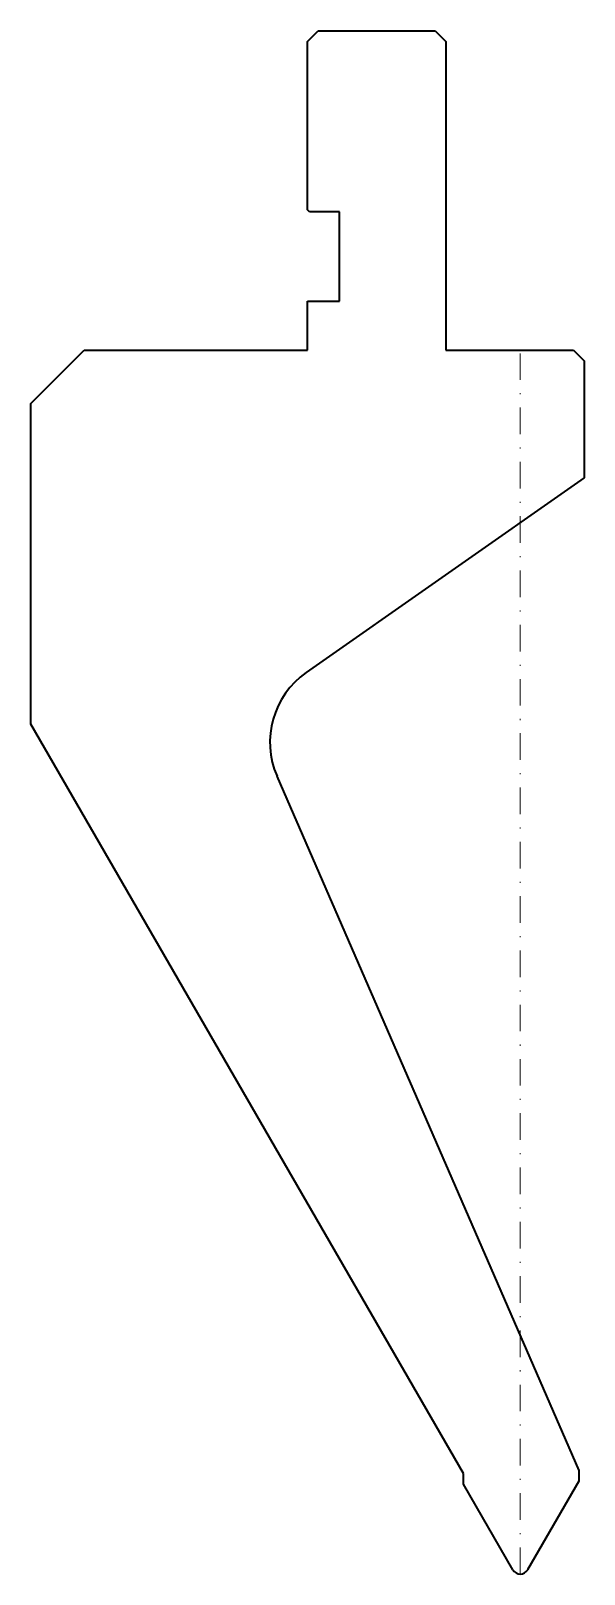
# Model space of a CAD drawing. Header units: millimetres. Extents: x -46 to 6, y 0 to 145.
import ezdxf

# ---------------------------------------------------------------- set-up
doc = ezdxf.new("R2010")
doc.units = ezdxf.units.MM
doc.header["$LTSCALE"] = 5
doc.linetypes.add('AUSGEZOGEN', pattern=[0])
doc.linetypes.add('DASHDOT', pattern=[1, 0.5, -0.25, 0, -0.25])
doc.layers.add('2', color=7, linetype='Continuous')

msp = doc.modelspace()

# ---------------------------------------------------------------- linework, layer by layer
at = {"layer": '2', "color": 7, "linetype": 'AUSGEZOGEN', "lineweight": 35}
for p, q in [((-20, 144), (-19, 145)), ((-20, 128.2), (-20, 144)), ((-19, 145), (-8, 145)), ((-8, 145), (-7, 144)), ((-7, 144), (-7, 115)), ((-19.8, 128), (-20, 128.2)), ((-17, 128), (-19.8, 128)), ((-17, 119.6), (-17, 128)), ((-20, 115), (-20, 119.6)), ((-20, 119.6), (-17, 119.6)), ((-46, 110), (-41, 115)), ((-41, 115), (-20, 115)), ((-7, 115), (5, 115)), ((5, 115), (6, 114)), ((6, 114), (6, 103)), ((-46, 79.87), (-46, 110)), ((6, 103), (-20.12, 84.71)), ((-5.35, 9.46), (-46, 79.87)), ((-22.87, 74.97), (5.5, 9.73)), ((-5.35, 8.46), (-5.35, 9.46)), ((5.5, 8.73), (0.69, 0.4)), ((5.5, 9.73), (5.5, 8.73)), ((-0.69, 0.4), (-5.35, 8.46))]:
    msp.add_line(p, q, dxfattribs=at)
at = {"layer": '2', "color": 7, "linetype": 'DASHDOT', "lineweight": 18}
msp.add_line((0, 0), (0, 115), dxfattribs=at)
at = {"layer": '2', "color": 7, "linetype": 'AUSGEZOGEN', "lineweight": 35}
for centre, radius, start, end in [((-15.53, 78.16), 8, 125, 203.5), ((0, 0.8), 0.8, 210, 330)]:
    msp.add_arc(centre, radius, start, end, dxfattribs=at)

doc.saveas('drawing.dxf')
